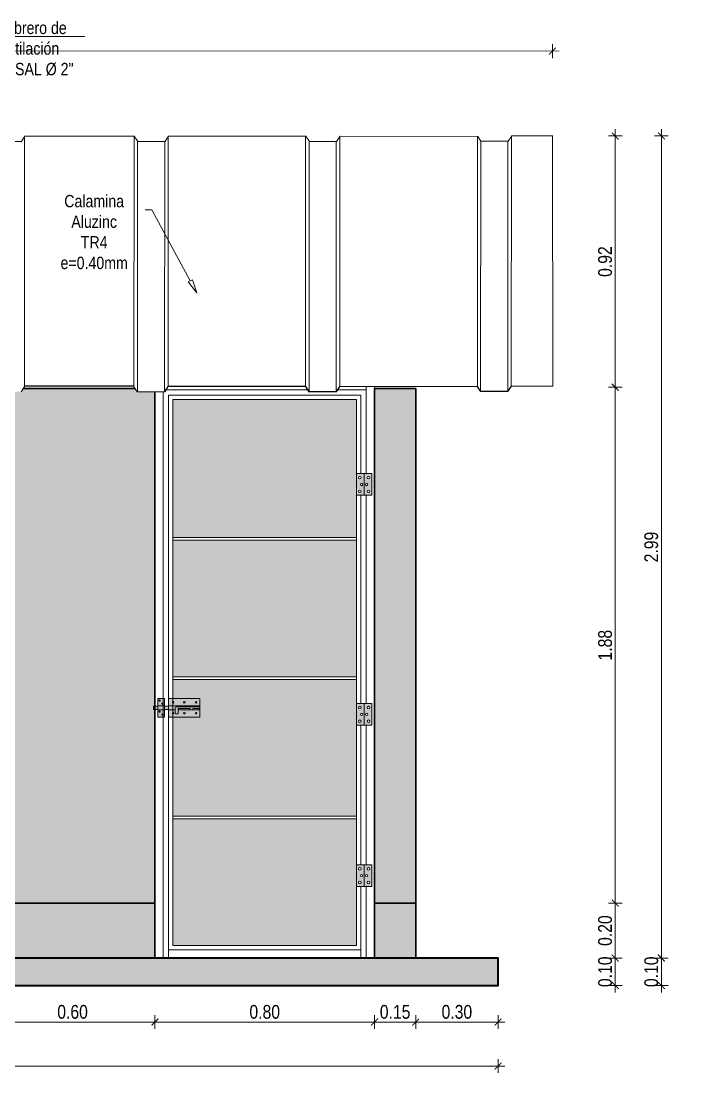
# Model space of a CAD drawing. Header units: metres. Extents: x 115.1 to 149.6, y 26.3 to 56.6.
# Drawn here: x 128.728 to 131.198, y 52.396 to 56.227 of the extents above; entities that cross this region are included whole.
import ezdxf
from ezdxf import colors
from ezdxf.entities.mleader import LeaderData, LeaderLine
from ezdxf.math import Vec2, Vec3

# ---------------------------------------------------------------- set-up
doc = ezdxf.new("R2010")
doc.units = ezdxf.units.M
doc.set_wipeout_variables(frame=1)
doc.layers.get('0').update_dxf_attribs({"color": 250})
doc.layers.get('Defpoints').update_dxf_attribs({"color": 30, "lineweight": 9})
for name, color, linetype, lineweight in [('-Acero techos', 252, 'Continuous', 13), ('-Acotado', 251, 'Continuous', 5), ('-Corte', 7, 'Continuous', 35), ('-Ladrillo', 34, 'Continuous', 9), ('-techo', 213, 'Continuous', 5), ('-Vista', 148, 'Continuous', 9), ('FIC-2ES_CONCRETO 210', 251, 'Continuous', 30)]:
    doc.layers.add(name, color=color, linetype=linetype, lineweight=lineweight)
doc.layers.add('A_50_CotasExter', color=253, linetype='Continuous')
doc.styles.add('-Arial Narrow', font='ARIALN.TTF')
doc.dimstyles.new('Esc 1_20n', dxfattribs={"dimscale": 0.02, "dimtxt": 2, "dimasz": 1, "dimexe": 1, "dimexo": 1, "dimgap": 0.45, "dimtad": 1, "dimtoh": 1, "dimzin": 3, "dimdsep": 46, "dimtxsty": '-Arial Narrow', "dimblk": 'ARCHTICK', "dimcen": 1, "dimdle": 1, "dimclrd": 252, "dimclre": 252, "dimclrt": 252, "dimadec": 0, "dimazin": 0, "dimtfac": 1, "dimtix": 1, "dimtmove": 1, "dimatfit": 2, "dimldrblk": 'ARCHTICK', "dimfxl": 1, "dimfxlon": 1, "dimtolj": 2, "dimlwd": 5, "dimlwe": 5, "dimarcsym": 0})

# ---------------------------------------------------------------- blocks, each defined once
blk = doc.blocks.new('_ArchTick')
at = {"color": 0, "linetype": 'ByBlock', "const_width": 0.15}
blk.add_lwpolyline([(-0.5, -0.5), (0.5, 0.5)], dxfattribs=at)
blk = doc.blocks.new('*D370')
at = {"layer": 'A_50_CotasExter', "color": 252, "lineweight": 5, "transparency": 16777216}
for p, q in [((130.8931, 52.8143), (130.8931, 52.8393)), ((130.8681, 52.8143), (130.9181, 52.8143)), ((130.8931, 52.7143), (130.8931, 52.8143)), ((130.8681, 52.7143), (130.9181, 52.7143)), ((130.8931, 52.7143), (130.8931, 52.6893))]:
    blk.add_line(p, q, dxfattribs=at)
at = {"layer": 'Defpoints', "color": 0, "transparency": 16777216}
for p in [(130.4662, 52.8143), (130.8931, 52.8143), (130.4662, 52.7143)]:
    blk.add_point(p, dxfattribs=at)
at = {"layer": 'A_50_CotasExter', "color": 252, "lineweight": 5, "transparency": 16777216, "xscale": 0.025, "yscale": 0.025, "zscale": 0.025}
for p, rotation in [((130.8931, 52.8143), 270), ((130.8931, 52.7143), 90)]:
    blk.add_blockref('_ArchTick', p, dxfattribs=dict(at, rotation=rotation))
at = {"layer": 'A_50_CotasExter', "color": 252, "transparency": 16777216, "insert": (130.8563, 52.7643), "char_height": 0.05, "attachment_point": 5, "rotation": 90, "style": '-Arial Narrow'}
blk.add_mtext('\\A2;0.10', dxfattribs=at)
blk = doc.blocks.new('*D371')
at = {"layer": 'A_50_CotasExter', "color": 252, "lineweight": 5, "transparency": 16777216}
for p, q in [((130.8931, 52.7893), (130.8931, 53.0393)), ((130.8681, 53.0143), (130.9181, 53.0143)), ((130.8681, 52.8143), (130.9181, 52.8143))]:
    blk.add_line(p, q, dxfattribs=at)
at = {"layer": 'Defpoints', "color": 0, "transparency": 16777216}
for p in [(130.1662, 53.0143), (130.8931, 53.0143), (130.4662, 52.8143)]:
    blk.add_point(p, dxfattribs=at)
at = {"layer": 'A_50_CotasExter', "color": 252, "lineweight": 5, "transparency": 16777216, "xscale": 0.025, "yscale": 0.025, "zscale": 0.025}
for p, rotation in [((130.8931, 53.0143), 90), ((130.8931, 52.8143), 270)]:
    blk.add_blockref('_ArchTick', p, dxfattribs=dict(at, rotation=rotation))
at = {"layer": 'A_50_CotasExter', "color": 252, "transparency": 16777216, "insert": (130.8563, 52.9143), "char_height": 0.05, "attachment_point": 5, "rotation": 90, "style": '-Arial Narrow'}
blk.add_mtext('\\A2;0.20', dxfattribs=at)
blk = doc.blocks.new('*D372')
at = {"layer": 'A_50_CotasExter', "color": 252, "lineweight": 5, "transparency": 16777216}
for p, q in [((130.8931, 52.9893), (130.8931, 54.9185)), ((130.8681, 54.8935), (130.9181, 54.8935)), ((130.8681, 53.0143), (130.9181, 53.0143))]:
    blk.add_line(p, q, dxfattribs=at)
at = {"layer": 'Defpoints', "color": 0, "transparency": 16777216}
for p in [(130.1662, 54.8935), (130.8931, 54.8935), (130.1662, 53.0143)]:
    blk.add_point(p, dxfattribs=at)
at = {"layer": 'A_50_CotasExter', "color": 252, "lineweight": 5, "transparency": 16777216, "xscale": 0.025, "yscale": 0.025, "zscale": 0.025}
for p, rotation in [((130.8931, 54.8935), 90), ((130.8931, 53.0143), 270)]:
    blk.add_blockref('_ArchTick', p, dxfattribs=dict(at, rotation=rotation))
at = {"layer": 'A_50_CotasExter', "color": 252, "transparency": 16777216, "insert": (130.8563, 53.9539), "char_height": 0.05, "attachment_point": 5, "rotation": 90, "style": '-Arial Narrow'}
blk.add_mtext('\\A2;1.88', dxfattribs=at)
blk = doc.blocks.new('*D373')
at = {"layer": 'A_50_CotasExter', "color": 252, "lineweight": 5, "transparency": 16777216}
for p, q in [((130.8931, 54.8685), (130.8931, 55.8336)), ((130.8681, 55.8086), (130.9181, 55.8086)), ((130.9181, 54.8935), (130.8681, 54.8935))]:
    blk.add_line(p, q, dxfattribs=at)
at = {"layer": 'Defpoints', "color": 0, "transparency": 16777216}
for p in [(130.6658, 55.8086), (130.8931, 55.8086), (135.6166, 54.8935)]:
    blk.add_point(p, dxfattribs=at)
at = {"layer": 'A_50_CotasExter', "color": 252, "lineweight": 5, "transparency": 16777216, "xscale": 0.025, "yscale": 0.025, "zscale": 0.025}
for p, rotation in [((130.8931, 55.8086), 90), ((130.8931, 54.8935), 270)]:
    blk.add_blockref('_ArchTick', p, dxfattribs=dict(at, rotation=rotation))
at = {"layer": 'A_50_CotasExter', "color": 252, "transparency": 16777216, "insert": (130.8563, 55.3511), "char_height": 0.05, "attachment_point": 5, "rotation": 90, "style": '-Arial Narrow'}
blk.add_mtext('\\A2;0.92', dxfattribs=at)
blk = doc.blocks.new('*D374')
at = {"layer": 'A_50_CotasExter', "color": 252, "lineweight": 5, "transparency": 16777216}
for p, q in [((131.0613, 52.8143), (131.0613, 52.8393)), ((131.0363, 52.8143), (131.0863, 52.8143)), ((131.0613, 52.7143), (131.0613, 52.8143)), ((131.0363, 52.7143), (131.0863, 52.7143)), ((131.0613, 52.7143), (131.0613, 52.6893))]:
    blk.add_line(p, q, dxfattribs=at)
at = {"layer": 'Defpoints', "color": 0, "transparency": 16777216}
for p in [(130.4662, 52.8143), (131.0613, 52.8143), (130.4662, 52.7143)]:
    blk.add_point(p, dxfattribs=at)
at = {"layer": 'A_50_CotasExter', "color": 252, "lineweight": 5, "transparency": 16777216, "xscale": 0.025, "yscale": 0.025, "zscale": 0.025}
for p, rotation in [((131.0613, 52.8143), 270), ((131.0613, 52.7143), 90)]:
    blk.add_blockref('_ArchTick', p, dxfattribs=dict(at, rotation=rotation))
at = {"layer": 'A_50_CotasExter', "color": 252, "transparency": 16777216, "insert": (131.0245, 52.7643), "char_height": 0.05, "attachment_point": 5, "rotation": 90, "style": '-Arial Narrow'}
blk.add_mtext('\\A2;0.10', dxfattribs=at)
blk = doc.blocks.new('*D375')
at = {"layer": 'A_50_CotasExter', "color": 252, "lineweight": 5, "transparency": 16777216}
for p, q in [((131.0613, 52.7893), (131.0613, 55.8336)), ((131.0363, 55.8086), (131.0863, 55.8086)), ((131.0863, 52.8143), (131.0363, 52.8143))]:
    blk.add_line(p, q, dxfattribs=at)
at = {"layer": 'Defpoints', "color": 0, "transparency": 16777216}
for p in [(130.6658, 55.8086), (131.0613, 55.8086), (135.9166, 52.8143)]:
    blk.add_point(p, dxfattribs=at)
at = {"layer": 'A_50_CotasExter', "color": 252, "lineweight": 5, "transparency": 16777216, "xscale": 0.025, "yscale": 0.025, "zscale": 0.025}
for p, rotation in [((131.0613, 55.8086), 90), ((131.0613, 52.8143), 270)]:
    blk.add_blockref('_ArchTick', p, dxfattribs=dict(at, rotation=rotation))
at = {"layer": 'A_50_CotasExter', "color": 252, "transparency": 16777216, "insert": (131.0245, 54.3114), "char_height": 0.05, "attachment_point": 5, "rotation": 90, "style": '-Arial Narrow'}
blk.add_mtext('\\A2;2.99', dxfattribs=at)
blk = doc.blocks.new('*D376')
at = {"layer": 'A_50_CotasExter', "color": 252, "lineweight": 5, "transparency": 16777216}
for p, q in [((124.5663, 56.095), (124.5663, 56.145)), ((130.6642, 56.0926), (130.6642, 56.1426)), ((130.6892, 56.1176), (124.5413, 56.12))]:
    blk.add_line(p, q, dxfattribs=at)
at = {"layer": 'Defpoints', "color": 0, "transparency": 16777216}
for p in [(124.5663, 56.12), (124.5662, 55.8109), (130.6641, 55.8086)]:
    blk.add_point(p, dxfattribs=at)
at = {"layer": 'A_50_CotasExter', "color": 252, "lineweight": 5, "transparency": 16777216, "xscale": 0.025, "yscale": 0.025, "zscale": 0.025}
for p, rotation in [((124.5663, 56.12), 179.977660051672), ((130.6642, 56.1176), 359.977660051672)]:
    blk.add_blockref('_ArchTick', p, dxfattribs=dict(at, rotation=rotation))
at = {"layer": 'A_50_CotasExter', "color": 252, "transparency": 16777216, "insert": (127.6153, 56.1556), "char_height": 0.05, "attachment_point": 5, "rotation": 359.9777, "style": '-Arial Narrow'}
blk.add_mtext('\\A2;6.10', dxfattribs=at)
blk = doc.blocks.new('_ClosedBlank')
at = {"color": 0, "linetype": 'ByBlock', "lineweight": -2}
for p, q in [((-1, 0.167), (0, 0)), ((-1, 0.167), (-1, -0.167)), ((0, 0), (-1, -0.167))]:
    blk.add_line(p, q, dxfattribs=at)
blk = doc.blocks.new('*D387')
at = {"layer": 'A_50_CotasExter', "color": 252, "lineweight": 5, "transparency": 16777216}
for p, q in [((128.5912, 52.5812), (129.2412, 52.5812)), ((128.6162, 52.6062), (128.6162, 52.5562)), ((129.2162, 52.6062), (129.2162, 52.5562))]:
    blk.add_line(p, q, dxfattribs=at)
at = {"layer": 'Defpoints', "color": 0, "transparency": 16777216}
for p in [(128.6162, 52.8143), (129.2162, 52.8143), (129.2162, 52.5812)]:
    blk.add_point(p, dxfattribs=at)
at = {"layer": 'A_50_CotasExter', "color": 252, "lineweight": 5, "transparency": 16777216, "xscale": 0.025, "yscale": 0.025, "zscale": 0.025}
for p, rotation in [((128.6162, 52.5812), 180.0000000000041), ((129.2162, 52.5812), 4.071109992273301e-12)]:
    blk.add_blockref('_ArchTick', p, dxfattribs=dict(at, rotation=rotation))
at = {"layer": 'A_50_CotasExter', "color": 252, "transparency": 16777216, "insert": (128.9162, 52.618), "char_height": 0.05, "attachment_point": 5, "style": '-Arial Narrow'}
blk.add_mtext('\\A2;0.60', dxfattribs=at)
blk = doc.blocks.new('*D388')
at = {"layer": 'A_50_CotasExter', "color": 252, "lineweight": 5, "transparency": 16777216}
for p, q in [((129.1912, 52.5812), (130.0412, 52.5812)), ((129.2162, 52.6062), (129.2162, 52.5562)), ((130.0162, 52.6062), (130.0162, 52.5562))]:
    blk.add_line(p, q, dxfattribs=at)
at = {"layer": 'Defpoints', "color": 0, "transparency": 16777216}
for p in [(129.2162, 52.8143), (130.0162, 52.8143), (130.0162, 52.5812)]:
    blk.add_point(p, dxfattribs=at)
at = {"layer": 'A_50_CotasExter', "color": 252, "lineweight": 5, "transparency": 16777216, "xscale": 0.025, "yscale": 0.025, "zscale": 0.025}
for p, rotation in [((129.2162, 52.5812), 180.0000000000041), ((130.0162, 52.5812), 4.071109992273301e-12)]:
    blk.add_blockref('_ArchTick', p, dxfattribs=dict(at, rotation=rotation))
at = {"layer": 'A_50_CotasExter', "color": 252, "transparency": 16777216, "insert": (129.6162, 52.618), "char_height": 0.05, "attachment_point": 5, "style": '-Arial Narrow'}
blk.add_mtext('\\A2;0.80', dxfattribs=at)
blk = doc.blocks.new('*D389')
at = {"layer": 'A_50_CotasExter', "color": 252, "lineweight": 5, "transparency": 16777216}
for p, q in [((129.9912, 52.5812), (130.1912, 52.5812)), ((130.0162, 52.6062), (130.0162, 52.5562)), ((130.1662, 52.6062), (130.1662, 52.5562))]:
    blk.add_line(p, q, dxfattribs=at)
at = {"layer": 'Defpoints', "color": 0, "transparency": 16777216}
for p in [(130.0162, 52.8143), (130.1662, 52.8143), (130.1662, 52.5812)]:
    blk.add_point(p, dxfattribs=at)
at = {"layer": 'A_50_CotasExter', "color": 252, "lineweight": 5, "transparency": 16777216, "xscale": 0.025, "yscale": 0.025, "zscale": 0.025}
for p, rotation in [((130.0162, 52.5812), 180.0000000000041), ((130.1662, 52.5812), 4.071109992273301e-12)]:
    blk.add_blockref('_ArchTick', p, dxfattribs=dict(at, rotation=rotation))
at = {"layer": 'A_50_CotasExter', "color": 252, "transparency": 16777216, "insert": (130.0912, 52.618), "char_height": 0.05, "attachment_point": 5, "style": '-Arial Narrow'}
blk.add_mtext('\\A2;0.15', dxfattribs=at)
blk = doc.blocks.new('*D390')
at = {"layer": 'A_50_CotasExter', "color": 252, "lineweight": 5, "transparency": 16777216}
for p, q in [((130.1412, 52.5812), (130.4912, 52.5812)), ((130.1662, 52.6062), (130.1662, 52.5562)), ((130.4662, 52.6062), (130.4662, 52.5562))]:
    blk.add_line(p, q, dxfattribs=at)
at = {"layer": 'Defpoints', "color": 0, "transparency": 16777216}
for p in [(130.1662, 52.8143), (130.4662, 52.8143), (130.4662, 52.5812)]:
    blk.add_point(p, dxfattribs=at)
at = {"layer": 'A_50_CotasExter', "color": 252, "lineweight": 5, "transparency": 16777216, "xscale": 0.025, "yscale": 0.025, "zscale": 0.025}
for p, rotation in [((130.1662, 52.5812), 180.0000000000041), ((130.4662, 52.5812), 4.020221117369885e-12)]:
    blk.add_blockref('_ArchTick', p, dxfattribs=dict(at, rotation=rotation))
at = {"layer": 'A_50_CotasExter', "color": 252, "transparency": 16777216, "insert": (130.3162, 52.618), "char_height": 0.05, "attachment_point": 5, "style": '-Arial Narrow'}
blk.add_mtext('\\A2;0.30', dxfattribs=at)
blk = doc.blocks.new('*D391')
at = {"layer": 'A_50_CotasExter', "color": 252, "lineweight": 5, "transparency": 16777216}
for p, q in [((130.4912, 52.4208), (124.7412, 52.4208)), ((124.7662, 52.4458), (124.7662, 52.3958)), ((130.4662, 52.4458), (130.4662, 52.3958))]:
    blk.add_line(p, q, dxfattribs=at)
at = {"layer": 'Defpoints', "color": 0, "transparency": 16777216}
for p in [(124.7662, 52.7143), (130.4662, 52.7143), (124.7662, 52.4208)]:
    blk.add_point(p, dxfattribs=at)
at = {"layer": 'A_50_CotasExter', "color": 252, "lineweight": 5, "transparency": 16777216, "xscale": 0.025, "yscale": 0.025, "zscale": 0.025}
for p, rotation in [((124.7662, 52.4208), 179.9999999999992), ((130.4662, 52.4208), 359.9999999999992)]:
    blk.add_blockref('_ArchTick', p, dxfattribs=dict(at, rotation=rotation))
at = {"layer": 'A_50_CotasExter', "color": 252, "transparency": 16777216, "insert": (127.6162, 52.4575), "char_height": 0.05, "attachment_point": 5, "style": '-Arial Narrow'}
blk.add_mtext('\\A2;5.70', dxfattribs=at)
blk = doc.blocks.new('Bisagra 3 x 3')
h = blk.add_hatch(color=7)
h.dxf.hatch_style = 1
h.set_gradient(color1=(255, 255, 255), color2=(128, 128, 128), tint=1, name='CURVED')
h.paths.add_polyline_path([(-0.0285, 0.0396), (0.0285, 0.0396), (0.0285, -0.0396), (-0.0285, -0.0396)])
at = {"linetype": 'Continuous'}
blk.add_wipeout([(-0.0285, 0.0396), (0.0285, 0.0396), (0.0285, -0.0396), (-0.0285, -0.0396)], dxfattribs=at)
h = blk.add_hatch(color=7)
h.dxf.hatch_style = 1
h.set_gradient(color1=(255, 255, 255), color2=(128, 128, 128), tint=1, name='INVCYLINDER')
h.paths.add_polyline_path([(0, 0.0396), (-0.0285, 0.0396), (-0.0285, -0.0396), (0, -0.0396)])
h.paths.add_polyline_path([(-0.0205, 0.0249, -1), (-0.0113, 0.0249, -1)], flags=16)
h.paths.add_polyline_path([(-0.0044, 0, -1), (-0.0136, 0, -1)], flags=16)
h.paths.add_polyline_path([(-0.0113, -0.0249, -1), (-0.0205, -0.0249, -1)], flags=16)
h.paths.add_polyline_path([(0.0285, 0.0396), (0, 0.0396), (0, -0.0396), (0.0285, -0.0396)])
h.paths.add_polyline_path([(0.0136, 0, -1), (0.0044, 0, -1)], flags=16)
h.paths.add_polyline_path([(0.0113, 0.0249, -1), (0.0205, 0.0249, -1)], flags=16)
h.paths.add_polyline_path([(0.0205, -0.0249, -1), (0.0113, -0.0249, -1)], flags=16)
at = {"layer": '-Vista', "linetype": 'Continuous'}
blk.add_lwpolyline([(-0.0285, 0.0396), (0.0285, 0.0396), (0.0285, -0.0396), (-0.0285, -0.0396)], close=True, dxfattribs=at)
blk.add_lwpolyline([(0, 0.0396), (0, -0.0396)], dxfattribs=at)
for centre in [(-0.0159, 0.0249), (-0.009, 0), (0.009, 0), (0.0159, 0.0249), (-0.0159, -0.0249), (0.0159, -0.0249)]:
    blk.add_circle(centre, 0.0046, dxfattribs=at)
blk = doc.blocks.new('Cerrojo')
h = blk.add_hatch(color=7)
h.dxf.hatch_style = 1
h.set_gradient(color1=(255, 255, 255), color2=(128, 128, 128), tint=1, name='CYLINDER')
h.paths.add_polyline_path([(0, 0.0335), (-0.1143, 0.0335), (-0.1143, 0.0075), (0, 0.0075)])
h.paths.add_polyline_path([(-0.0196, 0.02, -1), (-0.0145, 0.02, -1)], flags=16)
h.paths.add_polyline_path([(-0.0606, 0.02, -1), (-0.0555, 0.02, -1)], flags=16)
h.paths.add_polyline_path([(-0.1036, 0.02, -1), (-0.0986, 0.02, -1)], flags=16)
h.paths.add_polyline_path([(0, -0.0075), (-0.0251, -0.0075), (-0.0251, -0.0192, -0.83287), (-0.0351, -0.0192), (-0.0351, -0.0075), (-0.0811, -0.0075, -0.056334), (-0.0816, -0.0075), (-0.0867, -0.0075, -0.056334), (-0.0872, -0.0075), (-0.1143, -0.0075), (-0.1143, -0.0335), (0, -0.0335)])
h.paths.add_polyline_path([(-0.0606, -0.02, -1), (-0.0555, -0.02, -1)], flags=16)
h.paths.add_polyline_path([(-0.0196, -0.02, -1), (-0.0145, -0.02, -1)], flags=16)
h.paths.add_polyline_path([(-0.1036, -0.02, -1), (-0.0986, -0.02, -1)], flags=16)
h.paths.add_polyline_path([(-0.0792, -0.003), (-0.0351, -0.003), (-0.0351, -0.0192, 0.83287), (-0.0251, -0.0192), (-0.0251, 0, 0.406494), (-0.0281, 0.003), (-0.1143, 0.003), (-0.1143, -0.0075), (-0.0811, -0.0075, 0.372902), (-0.0792, -0.0054)], flags=0)
h.paths.add_polyline_path([(-0.0351, -0.003), (-0.0792, -0.003), (-0.0792, -0.0052, -0.39039), (-0.0811, -0.0075), (-0.0351, -0.0075)], flags=0)
h.paths.add_polyline_path([(0, 0.0075), (-0.1143, 0.0075), (-0.1143, -0.0075), (-0.0872, -0.0075), (-0.0811, -0.0075, 0.372902), (-0.0792, -0.0054), (-0.0792, -0.003), (-0.0351, -0.003), (-0.0351, -0.0192, 0.83287), (-0.0251, -0.0192), (-0.0251, -0.0075), (0, -0.0075)], flags=17)
h.paths.add_polyline_path([(0.0389, -0.0075), (0.0139, -0.0075), (0.0139, -0.0335), (0.0389, -0.0335)])
h.paths.add_polyline_path([(0.0344, -0.0138, -1), (0.0294, -0.0138, -1)], flags=16)
h.paths.add_polyline_path([(0.0243, -0.025, -1), (0.0192, -0.025, -1)], flags=16)
h.paths.add_polyline_path([(0.0389, 0.0075), (0.0139, 0.0075), (0.0139, -0.0075), (0.0389, -0.0075)])
h.paths.add_polyline_path([(0.0389, 0.0335), (0.0139, 0.0335), (0.0139, 0.0075), (0.0389, 0.0075)])
h.paths.add_polyline_path([(0.0294, 0.0262, -1), (0.0344, 0.0262, -1)], flags=16)
h.paths.add_polyline_path([(0.0243, 0.015, -1), (0.0192, 0.015, -1)], flags=16)
h.paths.add_polyline_path([(0, 0.0075), (-0.1143, 0.0075), (-0.1143, -0.0075), (-0.0811, -0.0075, 0.372902), (-0.0792, -0.0054), (-0.0792, -0.003), (-0.0351, -0.003), (-0.0351, -0.0192, 0.83287), (-0.0251, -0.0192), (-0.0251, -0.0075), (0, -0.0075)], flags=17)
h = blk.add_hatch(color=7)
h.dxf.hatch_style = 1
h.set_gradient(color1=(255, 255, 255), color2=(128, 128, 128), tint=1, name='CYLINDER')
h.paths.add_polyline_path([(-0.1143, 0.0075), (-0.1143, -0.0335), (0, -0.0335), (0, 0.0075)])
h = blk.add_hatch(color=18)
h.dxf.hatch_style = 1
h.paths.add_polyline_path([(0.0139, 0.0065), (0, 0.0065), (0, -0.0065), (0.0139, -0.0065)])
h.paths.add_polyline_path([(0.0539, 0.0065), (0.0389, 0.0065), (0.0389, -0.0065), (0.0539, -0.0065)])
h.paths.add_polyline_path([(-0.0251, 0, 0.421975), (-0.0282, 0.003), (-0.1143, 0.003), (-0.1143, -0.003), (-0.0892, -0.003), (-0.0892, -0.0054, 0.372902), (-0.0872, -0.0075), (-0.0811, -0.0075, 0.39039), (-0.0792, -0.0052), (-0.0792, -0.003), (-0.0351, -0.003), (-0.0351, -0.0192, 0.83287), (-0.0251, -0.0192)])
h = blk.add_hatch(color=7)
h.dxf.hatch_style = 1
h.set_gradient(color1=(255, 255, 255), color2=(128, 128, 128), tint=1, name='CYLINDER')
h.paths.add_polyline_path([(-0.0351, -0.003), (-0.0792, -0.003), (-0.0792, -0.0052, -0.39039), (-0.0811, -0.0075), (-0.0351, -0.0075)])
h.paths.add_polyline_path([(-0.0892, -0.003), (-0.1143, -0.003), (-0.1143, -0.0075), (-0.0872, -0.0075, -0.39039), (-0.0892, -0.0052)])
at = {"layer": '-Vista', "ltscale": 0.009}
for p, q in [((-0.1143, 0.0075), (0, 0.0075)), ((-0.0281, 0.003), (-0.1143, 0.003)), ((-0.0251, 0), (-0.0251, -0.0192)), ((0, 0.0335), (0, -0.0335)), ((0, 0.0065), (0.0139, 0.0065)), ((0.0139, 0.0335), (0.0389, 0.0335)), ((0.0139, 0.0335), (0.0139, -0.0335)), ((0.0139, 0.0075), (0.0389, 0.0075)), ((0.0389, 0.0335), (0.0389, -0.0335)), ((0.0539, 0.0065), (0.0389, 0.0065)), ((0.0539, -0.0065), (0.0539, 0.0065)), ((-0.0892, -0.003), (-0.1143, -0.003)), ((-0.1143, -0.0075), (-0.0351, -0.0075)), ((-0.0892, -0.003), (-0.0892, -0.0054)), ((-0.0351, -0.003), (-0.0792, -0.003)), ((-0.0792, -0.003), (-0.0792, -0.0054)), ((-0.0351, -0.003), (-0.0351, -0.0192)), ((-0.0251, -0.0075), (0, -0.0075)), ((0, -0.0065), (0.0139, -0.0065)), ((0.0139, -0.0075), (0.0389, -0.0075)), ((0.0139, -0.0335), (0.0389, -0.0335)), ((0.0389, -0.0065), (0.0539, -0.0065))]:
    blk.add_line(p, q, dxfattribs=at)
blk.add_lwpolyline([(0, -0.0335), (-0.1143, -0.0335), (-0.1143, 0.0335), (0, 0.0335)], close=True, dxfattribs=at)
for centre in [(-0.1011, 0.02), (-0.0581, 0.02), (-0.0171, 0.02), (0.0218, 0.015), (0.0319, 0.0262), (-0.1011, -0.02), (-0.0581, -0.02), (-0.0171, -0.02), (0.0218, -0.025), (0.0319, -0.0138)]:
    blk.add_circle(centre, 0.00253, dxfattribs=at)
for centre, radius, start, end in [((-0.0281, 0), 0.003, 359.9569, 88.4858), ((-0.087, -0.0053), 0.0022, 178.2508, 276.4486), ((-0.0814, -0.0053), 0.0022, 263.5514, 1.7492), ((-0.0301, -0.0183), 0.00508, 190.4202, 349.5798)]:
    blk.add_arc(centre, radius, start, end, dxfattribs=at)

msp = doc.modelspace()

# ---------------------------------------------------------------- hatches: boundary and pattern name
at = {"layer": '-Acotado', "true_color": 0x139b48}
h = msp.add_hatch(color=114, dxfattribs=at)
h.dxf.hatch_style = 1
h.paths.add_polyline_path([(125.2162, 54.8883), (125.0852, 54.8883), (125.0781, 54.8777), (125.0662, 54.8777), (125.0662, 53.0143), (125.2162, 53.0143)])
h.paths.add_polyline_path([(126.8662, 54.8883), (126.8603, 54.8883), (126.8527, 54.877), (126.7912, 54.877), (126.7527, 54.877), (126.7451, 54.8883), (126.7162, 54.8883), (126.7162, 53.4143), (126.8662, 53.4143)])
h.paths.add_polyline_path([(128.5162, 54.8883), (128.369, 54.8883), (128.369, 53.4143), (128.5162, 53.4143)])
h.paths.add_polyline_path([(130.1662, 54.8883), (130.0162, 54.8883), (130.0162, 53.0143), (130.1662, 53.0143)])
at = {"layer": '-Acotado'}
h = msp.add_hatch(color=14, dxfattribs=at)
h.dxf.hatch_style = 1
h.paths.add_polyline_path([(130.1662, 53.0143), (130.0162, 53.0143), (130.0162, 52.8143), (130.1662, 52.8143)])
h.paths.add_polyline_path([(129.2162, 53.0143), (128.6162, 53.0143), (128.6162, 52.8143), (129.2162, 52.8143)])
h.paths.add_polyline_path([(126.6162, 53.0143), (126.0162, 53.0143), (126.0162, 52.8143), (126.6162, 52.8143)])
h.paths.add_polyline_path([(125.2162, 53.0143), (125.0662, 53.0143), (125.0662, 52.8143), (125.2162, 52.8143)])
at = {"layer": '-Ladrillo', "ltscale": 0.1, "true_color": 0xf3f3e7}
h = msp.add_hatch(color=7, dxfattribs=at)
h.dxf.hatch_style = 1
h.paths.add_polyline_path([(129.2162, 54.877), (129.1521, 54.8771), (129.1446, 54.8883), (128.7359, 54.8883), (128.7284, 54.8772), (128.6284, 54.8773), (128.621, 54.8883), (128.5162, 54.8883), (128.5162, 53.4143), (128.6162, 53.3143), (128.6162, 53.0143), (129.2162, 53.0143)])
h.paths.add_polyline_path([(126.0162, 53.0143), (126.6162, 53.0143), (126.6162, 53.3143), (126.7162, 53.4143), (126.7162, 54.8883), (126.235, 54.8883), (126.2276, 54.8772), (126.1276, 54.8773), (126.1202, 54.8883), (126.0162, 54.8883)])
h.paths.add_polyline_path([(126.8662, 53.4143), (127.569, 53.4143), (127.569, 54.8883), (127.4855, 54.8883), (127.4777, 54.8767), (127.3777, 54.8768), (127.37, 54.8883), (126.8662, 54.8883)])
at = {"lineweight": 5, "true_color": 0x636466}
h = msp.add_hatch(dxfattribs=at)
h.set_pattern_fill('AR-CONC', color=251, scale=0.0008)
h.set_pattern_definition([(50, (-1119.57517, -446.35792), (0.145747735, -0.012751268), [0.01524, -0.16764]), (355, (-1119.57517, -446.35792), (-0.028194737, 0.152845476), [0.012192, -0.134112467]), (100.451445, (-1119.56303, -446.35898), (0.117552998, 0.140094202), [0.012952007, -0.142472196]), (46.1842, (-1119.57517, -446.31728), (0.216863233, -0.033633862), [0.02286, -0.25146]), (96.635558, (-1119.5571, -446.32008), (0.189923307, 0.1979409), [0.01942802, -0.213708487]), (351.184151, (-1119.57517, -446.31728), (0.189923307, 0.1979409), [0.018287974, -0.201167786]), (21, (-1119.55485, -446.32744), (0.121291513, -0.081812159), [0.01524, -0.16764]), (326, (-1119.55485, -446.32744), (0.049441623, 0.147350373), [0.012192, -0.134112]), (71.451445, (-1119.54475, -446.33425), (0.170733135, 0.065538215), [0.012952007, -0.14247195]), (37.5, (-1119.575174, -446.357915), (0.0024708826, 0.067644031), [0, -0.1324864, 0, -0.136144, 0, -0.13462]), (7.5, (-1119.575174, -446.357915), (0.05345573, 0.08014446), [0, -0.0776224, 0, -0.1294384, 0, -0.051308]), (327.5, (-1119.62049, -446.357915), (0.1084724761, -0.0045829952), [0, -0.0508, 0, -0.158496, 0, -0.210312]), (317.5, (-1119.64081, -446.357915), (0.118503345, 0.020341193), [0, -0.06604, 0, -0.1052576, 0, -0.149352])])
h.paths.add_polyline_path([(124.7662, 52.7143), (130.4662, 52.7143), (130.4662, 52.8143), (124.7662, 52.8143)])

# ---------------------------------------------------------------- linework, layer by layer
at = {"layer": '-Acero techos'}
for p, q in [((129.2162, 52.8143), (129.2162, 54.877)), ((129.2462, 54.877), (129.2462, 52.8143)), ((129.2462, 54.877), (129.2462, 52.8143)), ((129.257, 54.8843), (129.7721, 54.8843)), ((129.257, 54.8843), (129.7721, 54.8843)), ((129.8822, 54.8843), (129.9862, 54.8843)), ((129.8822, 54.8843), (129.9862, 54.8843)), ((129.9862, 54.8843), (129.9862, 54.8957)), ((130.0162, 52.8143), (130.0162, 54.8957)), ((129.2662, 54.8143), (129.2662, 52.8343)), ((129.2819, 54.3461), (129.9504, 54.3461)), ((129.2819, 54.3361), (129.9504, 54.3361)), ((129.9504, 53.8386), (129.2819, 53.8386)), ((129.9504, 53.8286), (129.2819, 53.8286)), ((129.9862, 53.8243), (129.9862, 52.8143)), ((129.2819, 53.3311), (129.9504, 53.3311)), ((129.2819, 53.3211), (129.9504, 53.3211))]:
    msp.add_line(p, q, dxfattribs=at)
for points in [[(129.2462, 52.8143), (129.2462, 54.877)], [(129.9862, 52.8143), (129.9862, 54.8843)], [(129.2662, 54.8643), (129.9662, 54.8643)], [(129.2662, 52.8143), (129.2662, 54.8643), (129.9662, 54.8643)], [(129.9662, 52.8143), (129.9662, 53.8393), (129.9662, 54.8143)]]:
    msp.add_lwpolyline(points, dxfattribs=at)
msp.add_lwpolyline([(129.9662, 54.8643), (129.2662, 54.8643), (129.2662, 52.8443), (129.9662, 52.8443)], close=True, dxfattribs=at)
at = {"layer": '-Corte', "ltscale": 0.009}
msp.add_lwpolyline([(124.7662, 52.7143), (130.4662, 52.7143), (130.4662, 52.8143), (124.7662, 52.8143)], close=True, dxfattribs=at)
at = {"layer": '-techo'}
for p, q in [((128.6303, 55.7889), (128.7297, 55.7889)), ((128.7285, 55.7879), (128.742, 55.8079)), ((128.7407, 54.8972), (128.7411, 55.8065)), ((128.742, 55.8079), (129.1412, 55.8077)), ((129.1399, 54.8971), (129.1402, 55.8078)), ((129.1539, 55.7887), (129.1412, 55.8078)), ((129.1526, 54.8781), (129.153, 55.7902)), ((129.1539, 55.7887), (129.2534, 55.7887)), ((129.2516, 54.878), (129.2519, 55.7887)), ((129.2522, 55.7877), (129.2657, 55.8077)), ((129.2644, 54.897), (129.2647, 55.8063)), ((129.2657, 55.8077), (129.7662, 55.8075)), ((129.7649, 54.8968), (129.7653, 55.8075)), ((129.779, 55.7885), (129.7662, 55.8075)), ((129.7777, 54.8778), (129.778, 55.7899)), ((129.779, 55.7885), (129.8779, 55.7885)), ((129.8766, 54.8778), (129.877, 55.7885)), ((129.8779, 55.7885), (129.8907, 55.8075)), ((129.8894, 54.8968), (129.8898, 55.806)), ((129.8907, 55.8075), (130.3922, 55.8073)), ((130.3909, 54.8966), (130.3913, 55.8073)), ((130.404, 55.7897), (130.3922, 55.8073)), ((130.4027, 54.879), (130.4031, 55.7911)), ((130.404, 55.7897), (130.503, 55.7896)), ((130.5017, 54.8789), (130.502, 55.7896)), ((130.503, 55.7896), (130.5158, 55.8086)), ((130.5145, 54.8979), (130.5148, 55.8072)), ((130.5158, 55.8086), (130.6658, 55.8086)), ((130.6658, 54.8969), (130.6641, 55.8086)), ((128.7412, 54.8962), (128.7284, 54.8772)), ((128.7414, 54.8982), (129.1399, 54.898)), ((129.1387, 54.897), (128.7419, 54.8972)), ((129.1521, 54.8771), (129.1387, 54.897)), ((129.2521, 54.877), (129.1521, 54.8771)), ((129.2516, 54.878), (129.2644, 54.897)), ((129.2649, 54.896), (129.2521, 54.877)), ((129.2644, 54.897), (129.7649, 54.8968)), ((129.7644, 54.8958), (129.2649, 54.896)), ((129.7772, 54.8768), (129.7644, 54.8958)), ((129.7649, 54.8968), (129.7777, 54.8778)), ((129.8772, 54.8768), (129.7772, 54.8768)), ((129.7777, 54.8778), (129.8766, 54.8778)), ((129.8766, 54.8778), (129.8894, 54.8968)), ((129.89, 54.8958), (129.8772, 54.8768)), ((129.8894, 54.8968), (130.3909, 54.8966)), ((130.3904, 54.8956), (129.89, 54.8958)), ((130.4022, 54.878), (130.3904, 54.8956)), ((130.4027, 54.879), (130.3909, 54.8966)), ((130.5022, 54.8779), (130.4022, 54.878)), ((130.4027, 54.879), (130.5017, 54.8789)), ((130.5017, 54.8789), (130.5145, 54.8979)), ((130.515, 54.8969), (130.5022, 54.8779)), ((130.5145, 54.8979), (130.6658, 54.8979)), ((130.6658, 54.8969), (130.515, 54.8969))]:
    msp.add_line(p, q, dxfattribs=at)
at = {"layer": 'FIC-2ES_CONCRETO 210', "ltscale": 0.025}
for p, q in [((128.7359, 54.8883), (129.1446, 54.8883)), ((129.2162, 54.877), (129.2162, 52.8143)), ((130.0162, 54.8883), (130.0162, 52.8143)), ((130.1662, 54.8883), (130.0162, 54.8883)), ((130.1662, 54.8883), (130.1662, 52.8143)), ((129.2162, 53.0143), (128.6162, 53.0143)), ((130.0162, 53.0143), (130.1662, 53.0143))]:
    msp.add_line(p, q, dxfattribs=at)

# ---------------------------------------------------------------- block references
at = {"layer": '-Acero techos', "xscale": -1}
msp.add_blockref('Cerrojo', (129.2652, 53.7258), dxfattribs=at)

# ---------------------------------------------------------------- dimensions: what is measured, and where the dimension line sits
at = {"layer": 'A_50_CotasExter'}
for p1, p2, distance, picture, middle in [((130.6641, 55.8086), (124.5662, 55.8109), -0.3091, '*D376', (127.6153, 56.1556)), ((130.4662, 52.7143), (130.4662, 52.8143), -0.4269, '*D370', (130.8563, 52.7643)), ((130.4662, 52.7143), (130.4662, 52.8143), -0.5951, '*D374', (131.0245, 52.7643)), ((130.4662, 52.7143), (124.7662, 52.7143), 0.2936, '*D391', (127.6162, 52.4575))]:
    dim = msp.add_aligned_dim(p1=p1, p2=p2, distance=distance, dimstyle='Esc 1_20n', override={"dimscale": 0.025}, dxfattribs=at)
    dim.commit()
    dim.dimension.update_dxf_attribs({"geometry": picture, "text_midpoint": middle})
for base, p1, p2, angle, picture, middle in [((130.8931, 55.8086), (135.6166, 54.8935), (130.6658, 55.8086), 270, '*D373', (130.8563, 55.3511)), ((131.0613, 55.8086), (135.9166, 52.8143), (130.6658, 55.8086), 270, '*D375', (131.0245, 54.3114)), ((130.8931, 54.8935), (130.1662, 53.0143), (130.1662, 54.8935), 270, '*D372', (130.8563, 53.9539)), ((130.8931, 53.0143), (130.4662, 52.8143), (130.1662, 53.0143), 270, '*D371', (130.8563, 52.9143)), ((129.2162, 52.5812), (128.6162, 52.8143), (129.2162, 52.8143), 180, '*D387', (128.9162, 52.618)), ((130.0162, 52.5812), (129.2162, 52.8143), (130.0162, 52.8143), 180, '*D388', (129.6162, 52.618)), ((130.1662, 52.5812), (130.0162, 52.8143), (130.1662, 52.8143), 180, '*D389', (130.0912, 52.618)), ((130.4662, 52.5812), (130.1662, 52.8143), (130.4662, 52.8143), 180, '*D390', (130.3162, 52.618))]:
    dim = msp.add_linear_dim(base=base, p1=p1, p2=p2, angle=angle, dimstyle='Esc 1_20n', override={"dimscale": 0.025}, dxfattribs=at)
    dim.commit()
    dim.dimension.update_dxf_attribs({"geometry": picture, "text_midpoint": middle})

# ---------------------------------------------------------------- leaders
at = {"layer": '-Acotado'}
ml = msp.add_multileader_mtext('Standard', dxfattribs=at)
ml.set_content('Sombrero de\\Pventilación\\P PVC SAL %%C 2"', color=7, style='-Arial Narrow')
ml.set_leader_properties(color=7, linetype='Continuous', lineweight=0)
ml.set_arrow_properties(name='CLOSEDBLANK')
ml.build(insert=Vec2(0, 0))
ml.multileader.update_dxf_attribs({"has_dogleg": 0, "text_left_attachment_type": 6, "text_right_attachment_type": 6, "dogleg_length": 0, "arrow_head_size": 0.05, "scale": 0.025})
ctx = ml.context
ctx.base_point, ctx.scale, ctx.char_height, ctx.arrow_head_size, ctx.landing_gap_size, ctx.plane_origin = Vec3(128.5607, 56.1709), 0.025, 0.045, 0.05, 0.0125, Vec3(128.3295, 55.7828)
ctx.left_attachment, ctx.right_attachment, ctx.text_align_type = 6, 6, 1
notes = []
notes.append((ctx, [(0, (1, 1, 0), (128.5607, 56.1709), (1, 0), 0, [(0, [(128.4459, 55.8575)], 0, [])])]))
ctx.mtext.insert, ctx.mtext.alignment, ctx.mtext.flow_direction = Vec3(128.7459, 56.2249), 2, 5
ml = msp.add_multileader_mtext('Standard', dxfattribs=at)
ml.set_content('Calamina Aluzinc\\PTR4 e=0.40mm', color=7, style='-Arial Narrow')
ml.set_leader_properties(color=7, linetype='ByLayer', lineweight=0)
ml.set_arrow_properties(name='CLOSEDBLANK')
ml.build(insert=Vec2(0, 0))
ml.multileader.update_dxf_attribs({"has_dogleg": 0, "text_left_attachment_type": 6, "text_right_attachment_type": 6, "dogleg_length": 0, "arrow_head_size": 0.05, "scale": 0.025})
ctx = ml.context
ctx.base_point, ctx.scale, ctx.char_height, ctx.arrow_head_size, ctx.landing_gap_size, ctx.plane_origin = Vec3(128.7847, 55.5399), 0.025, 0.045, 0.05, 0.0125, Vec3(131.6557, 57.5584)
ctx.left_attachment, ctx.right_attachment, ctx.text_align_type = 6, 6, 1
notes.append((ctx, [(1, (1, 1, 0), (129.205, 55.5399), (-1, 0), 0, [(0, [(129.369, 55.2369)], 0, [])])]))
ctx.mtext.insert, ctx.mtext.width, ctx.mtext.alignment, ctx.mtext.flow_direction = Vec3(128.9949, 55.5939), 0.447901, 2, 5
for ctx, leaders in notes:
    for number, flags, end, landing, length, lines in leaders:
        leader = LeaderData()
        leader.index, (leader.has_last_leader_line, leader.has_dogleg_vector, leader.attachment_direction) = number, flags
        leader.last_leader_point, leader.dogleg_vector, leader.dogleg_length = Vec3(end), Vec3(landing), length
        for number, points, colour, breaks in lines:
            line = LeaderLine()
            line.index, line.vertices, line.color, line.breaks = number, Vec3.list(points), colors.encode_raw_color(colour), breaks
            leader.lines.append(line)
        ctx.leaders.append(leader)

# ---------------------------------------------------------------- next in the draw order: block references
at = {"layer": '-Acero techos', "xscale": -1}
for p in [(129.9785, 54.5394), (129.9785, 53.7018), (129.9785, 53.1143)]:
    msp.add_blockref('Bisagra 3 x 3', p, dxfattribs=at)

# ---------------------------------------------------------------- next in the draw order: hatches: boundary and pattern name
at = {"layer": '-Acero techos', "true_color": 0xc7c8ca}
h = msp.add_hatch(color=9, dxfattribs=at)
h.dxf.hatch_style = 1
h.paths.add_polyline_path([(129.2819, 52.86), (129.2819, 53.3211), (129.9504, 53.3211), (129.9504, 52.86)])
h.paths.add_polyline_path([(129.2819, 53.3311), (129.2819, 53.8286), (129.9504, 53.8286), (129.9504, 53.3311)])
h.paths.add_polyline_path([(129.9504, 54.3361), (129.9504, 53.8386), (129.2819, 53.8386), (129.2819, 54.3361)])
h.paths.add_polyline_path([(129.2819, 54.3461), (129.2819, 54.8486), (129.9504, 54.8486), (129.9504, 54.3461)])

# ---------------------------------------------------------------- next in the draw order: linework, layer by layer
at = {"layer": '-Acero techos'}
msp.add_lwpolyline([(129.9504, 54.8486), (129.2819, 54.8486), (129.2819, 52.86), (129.9504, 52.86)], close=True, dxfattribs=at)

doc.saveas('drawing.dxf')
